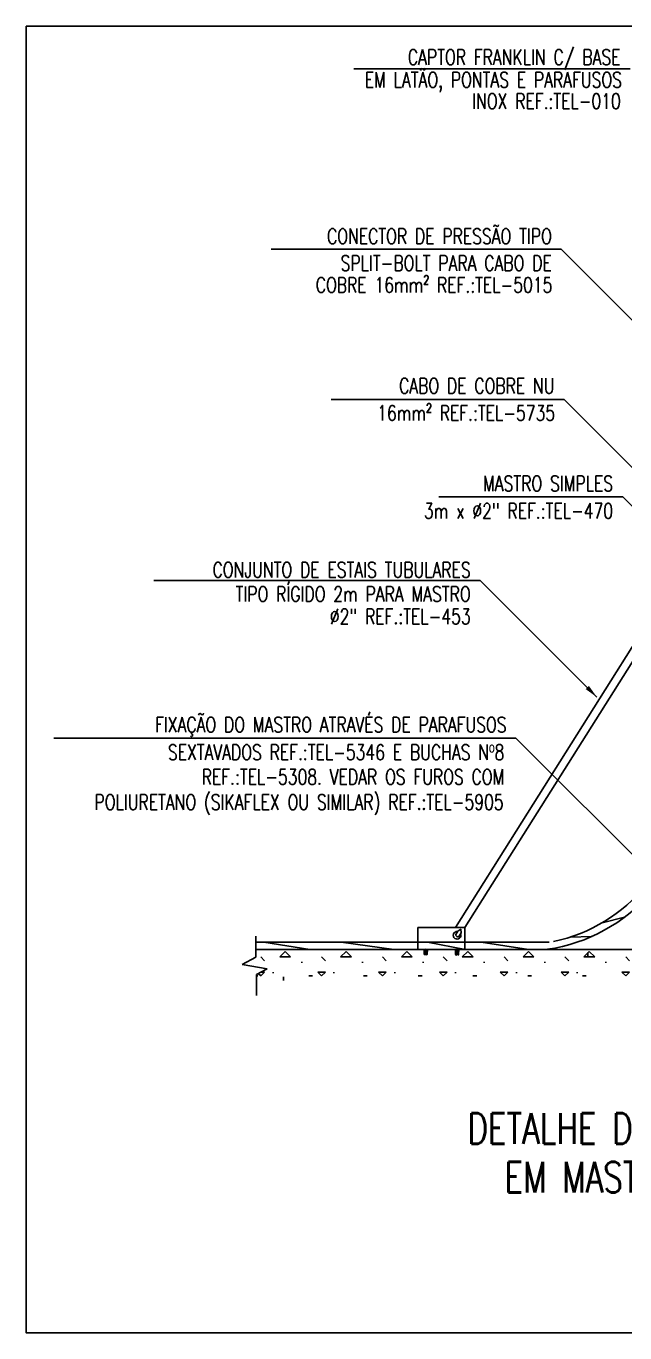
# Model space of a CAD drawing. Header units: inches. Extents: x 462047 to 462370, y 9198028 to 9198209.
# Drawn here: x 462324.67 to 462330.58, y 9198132.79 to 9198145.67 of the extents above; entities that cross this region are included whole.
import ezdxf
from ezdxf.enums import TextEntityAlignment as Align

# ---------------------------------------------------------------- set-up
doc = ezdxf.new("R2010")
doc.units = ezdxf.units.IN
doc.header["$MEASUREMENT"] = 0
for name, color, linetype in [('C01', 1, 'Continuous'), ('C02', 2, 'Continuous'), ('C03', 3, 'Continuous'), ('I-N0RM0-INST', 4, 'Continuous'), ('I-NORMO_INST', 4, 'Continuous')]:
    doc.layers.add(name, color=color, linetype=linetype)
doc.styles.add('ROMANS', font='romans.shx', dxfattribs={"width": 0.75, "height": 0.1})

# ---------------------------------------------------------------- blocks, each defined once
blk = doc.blocks.new('*X56')
at = {"color": 0}
for p, q in [((181.767, 175.738), (181.784, 175.755)), ((181.767, 175.72), (181.785, 175.738)), ((181.767, 175.703), (181.786, 175.722)), ((181.768, 175.757), (181.773, 175.762)), ((181.775, 175.693), (181.785, 175.703))]:
    blk.add_line(p, q, dxfattribs=at)
blk = doc.blocks.new('*X57')
at = {"color": 0}
for p, q in [((181.767, 175.738), (181.784, 175.755)), ((181.767, 175.72), (181.785, 175.738)), ((181.767, 175.703), (181.786, 175.722)), ((181.768, 175.757), (181.773, 175.762)), ((181.775, 175.693), (181.785, 175.703))]:
    blk.add_line(p, q, dxfattribs=at)

msp = doc.modelspace()

# ---------------------------------------------------------------- hatches: boundary and pattern name
at = {"layer": 'C01'}
h = msp.add_hatch(dxfattribs=at)
h.set_pattern_fill('CONCRE', color=256, scale=0.6, style=0)
h.set_pattern_definition([(0, (462323.87497, 9198127.0073), (0.6, 0.6), [0.075, -0.525]), (90, (462323.87497, 9198127.0073), (-0.6, 0.6), [0.075, -0.525]), (135, (462323.94997, 9198127.0073), (-0.6, 0), [0.106066, -0.742462]), (0, (462323.94997, 9198127.3448), (0.6, 0.6), [0.075, -0.525]), (45, (462323.98747, 9198127.3073), (0, 0.6), [0.053033, -0.795495]), (135, (462323.98747, 9198127.3073), (-0.6, 0), [0.053033, -0.795495]), (0, (462324.17497, 9198127.4948), (0.6, 0.6), [0.106066, -0.493934]), (45, (462324.17497, 9198127.4948), (0, 0.6), [0.075, -0.773528]), (135, (462324.28103, 9198127.4948), (-0.6, 0), [0.075, -0.773528]), (90, (462324.28747, 9198127.1573), (-0.6, 0.6), [0.075, -0.525]), (45, (462324.28747, 9198127.1573), (0, 0.6), [0.053033, -0.795495]), (135, (462324.32497, 9198127.1948), (-0.6, 0), [0.053033, -0.795495]), (0, (462323.94997, 9198127.1573), (0.6, 0.6), [0.0375, -0.5025]), (0, (462324.39997, 9198127.3073), (0.6, 0.6), [0.0375, -0.5025]), (90, (462324.21247, 9198127.3823), (-0.6, 0.6), [0.0375, -0.5025]), (135, (462324.28747, 9198127.0448), (-0.6, 0), [0.053033, -0.795495]), (135, (462324.02497, 9198127.4573), (-0.6, 0), [0.053033, -0.795495]), (45, (462324.1562, 9198127.20418), (0, 0.6), [0.053033, -0.795495]), (90, (462324.0812, 9198127.0823), (-0.6, 0.6), [0.009375, -0.590625]), (90, (462324.10934, 9198127.3354), (-0.6, 0.6), [0.009375, -0.590625]), (90, (462324.3906, 9198127.43855), (-0.6, 0.6), [0.009375, -0.590625]), (90, (462324.39997, 9198127.1198), (-0.6, 0.6), [0.009375, -0.590625])])
h.paths.add_polyline_path([(462332.175, 9198136.517), (462332.183, 9198136.526), (462332.182, 9198136.527), (462332.184, 9198136.532), (462332.181, 9198136.534), (462332.184, 9198136.539), (462332.184, 9198136.54), (462332.169, 9198136.525), (462332.168, 9198136.524), (462332.172, 9198136.519)], flags=0)
h.paths.add_polyline_path([(462328.931, 9198136.525), (462328.917, 9198136.539), (462328.916, 9198136.539), (462328.919, 9198136.534), (462328.916, 9198136.531), (462328.918, 9198136.527), (462328.917, 9198136.525), (462328.925, 9198136.517), (462328.928, 9198136.519), (462328.932, 9198136.524)], flags=0)
h.paths.add_polyline_path([(462328.931, 9198136.538), (462328.918, 9198136.552), (462328.918, 9198136.55), (462328.916, 9198136.547), (462328.919, 9198136.542), (462328.917, 9198136.539), (462328.931, 9198136.525), (462328.93, 9198136.527), (462328.932, 9198136.531), (462328.93, 9198136.534)], flags=0)
h.paths.add_polyline_path([(462334.803, 9198136.517), (462334.811, 9198136.525), (462334.81, 9198136.527), (462334.812, 9198136.531), (462334.81, 9198136.534), (462334.812, 9198136.539), (462334.812, 9198136.539), (462334.797, 9198136.525), (462334.797, 9198136.524), (462334.8, 9198136.519)], flags=0)
h.paths.add_polyline_path([(462331.552, 9198136.57), (462331.555, 9198136.57), (462331.56, 9198136.57), (462331.559, 9198136.567), (462331.558, 9198136.566), (462331.56, 9198136.563), (462331.558, 9198136.558), (462331.56, 9198136.555), (462331.559, 9198136.552), (462331.558, 9198136.55), (462331.56, 9198136.547), (462331.558, 9198136.543), (462331.56, 9198136.539), (462331.56, 9198136.539), (462331.558, 9198136.534), (462331.56, 9198136.531), (462331.558, 9198136.527), (462331.559, 9198136.525), (462331.56, 9198136.524), (462331.556, 9198136.519), (462331.553, 9198136.517), (462331.552, 9198136.516), (462331.548, 9198136.519), (462331.544, 9198136.524), (462331.545, 9198136.526), (462331.546, 9198136.527), (462331.544, 9198136.532), (462331.547, 9198136.534), (462331.544, 9198136.539), (462331.545, 9198136.54), (462331.547, 9198136.543), (462331.544, 9198136.547), (462331.547, 9198136.551), (462331.546, 9198136.552), (462331.544, 9198136.555), (462331.546, 9198136.558), (462331.544, 9198136.563), (462331.546, 9198136.566), (462331.547, 9198136.567), (462331.545, 9198136.57), (462331.541, 9198136.57), (462331.537, 9198136.57), (462329.001, 9198136.57), (462328.909, 9198136.57), (462328.631, 9198136.57), (462328.627, 9198136.57), (462328.623, 9198136.57), (462328.621, 9198136.567), (462328.621, 9198136.566), (462328.623, 9198136.563), (462328.621, 9198136.558), (462328.623, 9198136.555), (462328.622, 9198136.553), (462328.621, 9198136.55), (462328.623, 9198136.547), (462328.621, 9198136.543), (462328.623, 9198136.539), (462328.622, 9198136.539), (462328.621, 9198136.535), (462328.623, 9198136.532), (462328.621, 9198136.528), (462328.622, 9198136.525), (462328.623, 9198136.524), (462328.619, 9198136.519), (462328.616, 9198136.517), (462328.615, 9198136.516), (462328.611, 9198136.519), (462328.607, 9198136.524), (462328.608, 9198136.526), (462328.609, 9198136.527), (462328.607, 9198136.532), (462328.61, 9198136.535), (462328.607, 9198136.54), (462328.608, 9198136.54), (462328.61, 9198136.543), (462328.607, 9198136.547), (462328.609, 9198136.551), (462328.609, 9198136.553), (462328.607, 9198136.555), (462328.609, 9198136.558), (462328.607, 9198136.563), (462328.609, 9198136.566), (462328.609, 9198136.567), (462328.608, 9198136.57), (462328.604, 9198136.57), (462328.6, 9198136.57), (462328.538, 9198136.57), (462326.938, 9198136.57), (462326.938, 9198136.493), (462326.804, 9198136.421), (462327.049, 9198136.379), (462326.944, 9198136.323), (462326.944, 9198136.248), (462336.784, 9198136.25), (462336.784, 9198136.323), (462336.679, 9198136.379), (462336.924, 9198136.421), (462336.791, 9198136.493), (462336.791, 9198136.571), (462336.258, 9198136.571), (462335.428, 9198136.571), (462334.723, 9198136.571), (462334.099, 9198136.571), (462333.906, 9198136.571)])
h.paths.add_polyline_path([(462332.173, 9198136.57), (462332.17, 9198136.567), (462332.17, 9198136.566), (462332.168, 9198136.563), (462332.17, 9198136.558), (462332.168, 9198136.555), (462332.169, 9198136.552), (462332.182, 9198136.566), (462332.184, 9198136.563), (462332.182, 9198136.558), (462332.184, 9198136.555), (462332.183, 9198136.552), (462332.182, 9198136.551), (462332.184, 9198136.547), (462332.181, 9198136.543), (462332.184, 9198136.54), (462332.184, 9198136.539), (462332.181, 9198136.534), (462332.184, 9198136.532), (462332.182, 9198136.527), (462332.183, 9198136.526), (462332.184, 9198136.524), (462332.18, 9198136.519), (462332.176, 9198136.516), (462332.175, 9198136.517), (462332.172, 9198136.519), (462332.168, 9198136.524), (462332.169, 9198136.525), (462332.17, 9198136.527), (462332.168, 9198136.531), (462332.17, 9198136.534), (462332.169, 9198136.539), (462332.168, 9198136.539), (462332.17, 9198136.543), (462332.168, 9198136.547), (462332.17, 9198136.55), (462332.169, 9198136.552), (462332.168, 9198136.555), (462332.17, 9198136.558), (462332.168, 9198136.563), (462332.17, 9198136.566), (462332.17, 9198136.567), (462332.168, 9198136.57)], flags=16)
h.paths.add_polyline_path([(462328.932, 9198136.562), (462328.93, 9198136.557), (462328.932, 9198136.554), (462328.931, 9198136.552), (462328.93, 9198136.549), (462328.932, 9198136.547), (462328.93, 9198136.543), (462328.932, 9198136.539), (462328.931, 9198136.538), (462328.93, 9198136.534), (462328.932, 9198136.531), (462328.93, 9198136.527), (462328.931, 9198136.525), (462328.932, 9198136.524), (462328.928, 9198136.519), (462328.925, 9198136.517), (462328.924, 9198136.516), (462328.92, 9198136.519), (462328.916, 9198136.524), (462328.917, 9198136.525), (462328.918, 9198136.527), (462328.916, 9198136.531), (462328.919, 9198136.534), (462328.916, 9198136.539), (462328.917, 9198136.539), (462328.919, 9198136.542), (462328.916, 9198136.547), (462328.918, 9198136.55), (462328.918, 9198136.552), (462328.916, 9198136.555), (462328.918, 9198136.557), (462328.916, 9198136.562), (462328.918, 9198136.565), (462328.931, 9198136.552), (462328.932, 9198136.554), (462328.93, 9198136.557), (462328.932, 9198136.562), (462328.93, 9198136.566), (462328.93, 9198136.566), (462328.927, 9198136.57), (462328.932, 9198136.57), (462328.93, 9198136.566), (462328.93, 9198136.566)], flags=0)
h.paths.add_polyline_path([(462334.801, 9198136.57), (462334.798, 9198136.566), (462334.798, 9198136.566), (462334.797, 9198136.562), (462334.798, 9198136.557), (462334.796, 9198136.554), (462334.797, 9198136.552), (462334.81, 9198136.565), (462334.812, 9198136.562), (462334.811, 9198136.557), (462334.812, 9198136.555), (462334.811, 9198136.552), (462334.81, 9198136.55), (462334.812, 9198136.547), (462334.81, 9198136.542), (462334.812, 9198136.539), (462334.812, 9198136.539), (462334.81, 9198136.534), (462334.812, 9198136.531), (462334.81, 9198136.527), (462334.811, 9198136.525), (462334.812, 9198136.524), (462334.808, 9198136.519), (462334.804, 9198136.516), (462334.803, 9198136.517), (462334.8, 9198136.519), (462334.797, 9198136.524), (462334.797, 9198136.525), (462334.799, 9198136.527), (462334.796, 9198136.531), (462334.799, 9198136.534), (462334.797, 9198136.538), (462334.797, 9198136.539), (462334.799, 9198136.543), (462334.796, 9198136.547), (462334.798, 9198136.549), (462334.797, 9198136.552), (462334.796, 9198136.554), (462334.798, 9198136.557), (462334.797, 9198136.562), (462334.798, 9198136.566), (462334.798, 9198136.566), (462334.797, 9198136.57)], flags=0)
h.paths.add_polyline_path([(462335.11, 9198136.559), (462335.113, 9198136.551), (462335.11, 9198136.547), (462335.111, 9198136.544), (462335.131, 9198136.563), (462335.134, 9198136.559), (462335.131, 9198136.551), (462335.134, 9198136.547), (462335.132, 9198136.544), (462335.131, 9198136.541), (462335.134, 9198136.536), (462335.13, 9198136.529), (462335.133, 9198136.525), (462335.134, 9198136.524), (462335.13, 9198136.517), (462335.134, 9198136.513), (462335.131, 9198136.506), (462335.132, 9198136.503), (462335.134, 9198136.501), (462335.128, 9198136.494), (462335.122, 9198136.489), (462335.12, 9198136.491), (462335.116, 9198136.494), (462335.111, 9198136.501), (462335.112, 9198136.503), (462335.114, 9198136.506), (462335.11, 9198136.512), (462335.114, 9198136.517), (462335.111, 9198136.523), (462335.111, 9198136.524), (462335.113, 9198136.529), (462335.11, 9198136.535), (462335.113, 9198136.539), (462335.111, 9198136.544), (462335.11, 9198136.547), (462335.113, 9198136.551), (462335.11, 9198136.559), (462335.113, 9198136.564), (462335.113, 9198136.565), (462335.11, 9198136.57), (462335.118, 9198136.571), (462335.113, 9198136.565), (462335.113, 9198136.564)], flags=0)

# ---------------------------------------------------------------- linework, layer by layer
at = {"ltscale": 2}
msp.add_lwpolyline([(462324.673, 9198145.674), (462338.024, 9198145.674), (462338.024, 9198132.789), (462324.673, 9198132.789)], close=True, dxfattribs=at)
at = {"layer": 'C01', "linetype": 'ByBlock', "ltscale": 5}
for p, q in [((462330.577, 9198136.888), (462330.354, 9198136.833)), ((462330.255, 9198136.698), (462330.037, 9198136.69))]:
    msp.add_line(p, q, dxfattribs=at)
at = {"layer": 'C01', "ltscale": 5}
for p, q in [((462326.938, 9198136.702), (462326.938, 9198136.493)), ((462328.907, 9198136.709), (462328.931, 9198136.751)), ((462328.963, 9198136.734), (462328.939, 9198136.691)), ((462327.47, 9198136.57), (462327.019, 9198136.642)), ((462328.3, 9198136.57), (462327.782, 9198136.642)), ((462328.6, 9198136.571), (462328.6, 9198136.524)), ((462328.604, 9198136.571), (462328.603, 9198136.524)), ((462328.609, 9198136.567), (462328.607, 9198136.571)), ((462328.607, 9198136.563), (462328.609, 9198136.567)), ((462328.609, 9198136.558), (462328.607, 9198136.563)), ((462328.607, 9198136.555), (462328.609, 9198136.558)), ((462328.609, 9198136.551), (462328.607, 9198136.555)), ((462328.607, 9198136.547), (462328.609, 9198136.551)), ((462328.61, 9198136.543), (462328.607, 9198136.547)), ((462328.623, 9198136.57), (462328.608, 9198136.571)), ((462328.623, 9198136.57), (462328.621, 9198136.566)), ((462328.621, 9198136.566), (462328.623, 9198136.563)), ((462328.623, 9198136.563), (462328.621, 9198136.558)), ((462328.621, 9198136.558), (462328.623, 9198136.555)), ((462328.623, 9198136.555), (462328.621, 9198136.55)), ((462328.621, 9198136.55), (462328.623, 9198136.547)), ((462328.623, 9198136.547), (462328.621, 9198136.543)), ((462328.625, 9198136.57), (462328.623, 9198136.57)), ((462328.627, 9198136.57), (462328.627, 9198136.524)), ((462328.631, 9198136.57), (462328.63, 9198136.524)), ((462329.003, 9198136.57), (462328.632, 9198136.642)), ((462328.909, 9198136.57), (462328.909, 9198136.524)), ((462328.913, 9198136.57), (462328.912, 9198136.524)), ((462328.918, 9198136.566), (462328.916, 9198136.57)), ((462328.916, 9198136.562), (462328.918, 9198136.566)), ((462328.918, 9198136.557), (462328.916, 9198136.562)), ((462328.916, 9198136.555), (462328.918, 9198136.557)), ((462328.918, 9198136.55), (462328.916, 9198136.555)), ((462328.916, 9198136.547), (462328.918, 9198136.55)), ((462328.919, 9198136.542), (462328.916, 9198136.547)), ((462328.932, 9198136.57), (462328.917, 9198136.57)), ((462328.932, 9198136.57), (462328.93, 9198136.566)), ((462328.93, 9198136.566), (462328.932, 9198136.562)), ((462328.932, 9198136.562), (462328.93, 9198136.557)), ((462328.93, 9198136.557), (462328.932, 9198136.554)), ((462328.932, 9198136.554), (462328.93, 9198136.549)), ((462328.93, 9198136.549), (462328.932, 9198136.547)), ((462328.932, 9198136.547), (462328.93, 9198136.543)), ((462328.934, 9198136.57), (462328.932, 9198136.57)), ((462328.936, 9198136.57), (462328.936, 9198136.524)), ((462328.94, 9198136.57), (462328.939, 9198136.524)), ((462329.627, 9198136.57), (462329.163, 9198136.642)), ((462326.938, 9198136.493), (462326.804, 9198136.421)), ((462326.804, 9198136.421), (462327.049, 9198136.379)), ((462328.607, 9198136.54), (462328.61, 9198136.543)), ((462328.61, 9198136.535), (462328.607, 9198136.54)), ((462328.607, 9198136.532), (462328.61, 9198136.535)), ((462328.609, 9198136.527), (462328.607, 9198136.532)), ((462328.607, 9198136.524), (462328.609, 9198136.527)), ((462328.611, 9198136.519), (462328.607, 9198136.524)), ((462328.615, 9198136.516), (462328.611, 9198136.519)), ((462328.615, 9198136.516), (462328.619, 9198136.519)), ((462328.623, 9198136.524), (462328.619, 9198136.519)), ((462328.621, 9198136.543), (462328.623, 9198136.539)), ((462328.623, 9198136.539), (462328.621, 9198136.535)), ((462328.621, 9198136.535), (462328.623, 9198136.532)), ((462328.623, 9198136.532), (462328.621, 9198136.528)), ((462328.621, 9198136.528), (462328.623, 9198136.524)), ((462328.916, 9198136.539), (462328.919, 9198136.542)), ((462328.919, 9198136.534), (462328.916, 9198136.539)), ((462328.916, 9198136.531), (462328.919, 9198136.534)), ((462328.918, 9198136.527), (462328.916, 9198136.531)), ((462328.916, 9198136.524), (462328.918, 9198136.527)), ((462328.92, 9198136.519), (462328.916, 9198136.524)), ((462328.924, 9198136.516), (462328.92, 9198136.519)), ((462328.924, 9198136.516), (462328.928, 9198136.519)), ((462328.932, 9198136.524), (462328.928, 9198136.519)), ((462328.93, 9198136.543), (462328.932, 9198136.539)), ((462328.932, 9198136.539), (462328.93, 9198136.534)), ((462328.93, 9198136.534), (462328.932, 9198136.531)), ((462328.932, 9198136.531), (462328.93, 9198136.527)), ((462328.93, 9198136.527), (462328.932, 9198136.524)), ((462327.049, 9198136.379), (462326.944, 9198136.323)), ((462326.944, 9198136.323), (462326.944, 9198136.116))]:
    msp.add_line(p, q, dxfattribs=at)
for points in [[(462328.931, 9198136.751), (462328.931, 9198136.751), (462328.962, 9198136.77)], [(462328.962, 9198136.77), (462328.963, 9198136.734)]]:
    msp.add_lwpolyline(points, dxfattribs=at)
for centre, radius, start, end in [((462328.924, 9198136.709), 0.0379, 83.4187, 26.354), ((462328.947, 9198136.741), 0.0509, 219.4006, 260.8673), ((462328.612, 9198136.526), 0.0127, 186.5304, 250.7894), ((462328.616, 9198136.526), 0.0127, 186.5304, 250.7894), ((462328.614, 9198136.526), 0.0127, 289.0095, 353.2685), ((462328.618, 9198136.526), 0.0127, 289.0095, 353.2685), ((462328.921, 9198136.525), 0.0127, 186.5304, 250.7894), ((462328.925, 9198136.525), 0.0127, 186.5304, 250.7894), ((462328.923, 9198136.525), 0.0127, 289.0095, 353.2685), ((462328.927, 9198136.525), 0.0127, 289.0095, 353.2685)]:
    msp.add_arc(centre, radius, start, end, dxfattribs=at)
at = {"layer": 'C02', "linetype": 'ByBlock', "ltscale": 5}
msp.add_line((462329.832, 9198136.642), (462326.933, 9198136.642), dxfattribs=at)
at = {"layer": 'C02', "ltscale": 5}
for centre, radius, start, end in [((462329.572, 9198138.225), 1.672, 278.3522, 358.6168), ((462329.522, 9198138.263), 1.655, 282.3428, 357.2709)]:
    msp.add_arc(centre, radius, start, end, dxfattribs=at)
at = {"layer": 'C03', "ltscale": 5}
for p, q in [((462331.122, 9198140.301), (462328.907, 9198136.786)), ((462331.176, 9198140.236), (462329.002, 9198136.786)), ((462329.002, 9198136.786), (462328.538, 9198136.787)), ((462328.538, 9198136.787), (462328.538, 9198136.57)), ((462329.001, 9198136.57), (462329.002, 9198136.786)), ((462326.938, 9198136.57), (462336.791, 9198136.571))]:
    msp.add_line(p, q, dxfattribs=at)
at = {"layer": 'I-N0RM0-INST'}
for p, q in [((462330.63, 9198145.254), (462327.906, 9198145.254)), ((462329.952, 9198143.474), (462327.091, 9198143.474)), ((462331.103, 9198142.322), (462329.952, 9198143.474)), ((462329.979, 9198141.991), (462327.681, 9198141.991)), ((462331.131, 9198140.84), (462329.979, 9198141.991)), ((462330.558, 9198141.034), (462328.743, 9198141.034)), ((462331.709, 9198139.882), (462330.558, 9198141.034)), ((462329.151, 9198140.208), (462325.933, 9198140.208)), ((462330.303, 9198139.057), (462329.151, 9198140.208)), ((462329.505, 9198138.652), (462324.947, 9198138.652)), ((462331.523, 9198136.634), (462329.505, 9198138.652))]:
    msp.add_line(p, q, dxfattribs=at)
msp.add_solid([(462330.224, 9198139.169), (462330.192, 9198139.137), (462330.303, 9198139.057)], dxfattribs=at)

# ---------------------------------------------------------------- block references
at = {"layer": 'C01', "ltscale": 5, "yscale": 0.7724793796034641, "zscale": 0.1544958759206924}
for name, p, xscale, rotation in [('*X57', (462468.795, 9198000.552), -0.7724793796034862, 359.8994429506432), ('*X56', (462469.104, 9198000.552), -0.7724793796034866, 359.8994429506304)]:
    msp.add_blockref(name, p, dxfattribs=dict(at, xscale=xscale, rotation=rotation))

# ---------------------------------------------------------------- texts
at = {"layer": 'I-N0RM0-INST', "style": 'ROMANS', "width": 0.75}
for s, p in [('CAPTOR FRANKLIN C/ BASE', (462330.536, 9198145.293)), ('EM LATÃO, PONTAS E PARAFUSOS', (462330.55, 9198145.07)), ('INOX REF.:TEL-010', (462330.539, 9198144.859)), ('CONECTOR DE PRESSÃO TIPO', (462329.859, 9198143.527)), ('SPLIT-BOLT PARA CABO DE', (462329.858, 9198143.262)), ('COBRE 16mm² REF.:TEL-5015', (462329.864, 9198143.047)), ('CABO DE COBRE NU', (462329.885, 9198142.052)), ('16mm² REF.:TEL-5735', (462329.891, 9198141.784)), ('MASTRO SIMPLES', (462330.463, 9198141.089)), ('3m x %%c2" REF.:TEL-470', (462330.463, 9198140.819)), ('CONJUNTO DE ESTAIS TUBULARES', (462329.058, 9198140.238)), ('TIPO RÍGIDO 2m PARA MASTRO', (462329.058, 9198139.999)), ('%%c2" REF.:TEL-453', (462329.058, 9198139.778)), ('FIXAÇÃO DO MASTRO ATRAVÉS DE PARAFUSOS', (462329.412, 9198138.711)), ('SEXTAVADOS REF.:TEL-5346 E BUCHAS Nº8', (462329.39, 9198138.439)), ('REF.:TEL-5308. VEDAR OS FUROS COM', (462329.39, 9198138.196)), ('POLIURETANO (SIKAFLEX OU SIMILAR) REF.:TEL-5905', (462329.383, 9198137.947))]:
    msp.add_text(s, height=0.15, dxfattribs=at).set_placement(p, align=Align.RIGHT)
at = {"layer": 'I-NORMO_INST', "style": 'ROMANS', "width": 0.75}
for s, p in [('DETALHE DE CAPTOR TIPO FRANKLIN', (462331.77, 9198134.564)), ('EM MASTRO 3 METROS SIMPLES', (462331.799, 9198134.084))]:
    msp.add_text(s, height=0.3, dxfattribs=at).set_placement(p, align=Align.BOTTOM_CENTER)

doc.saveas('drawing.dxf')
